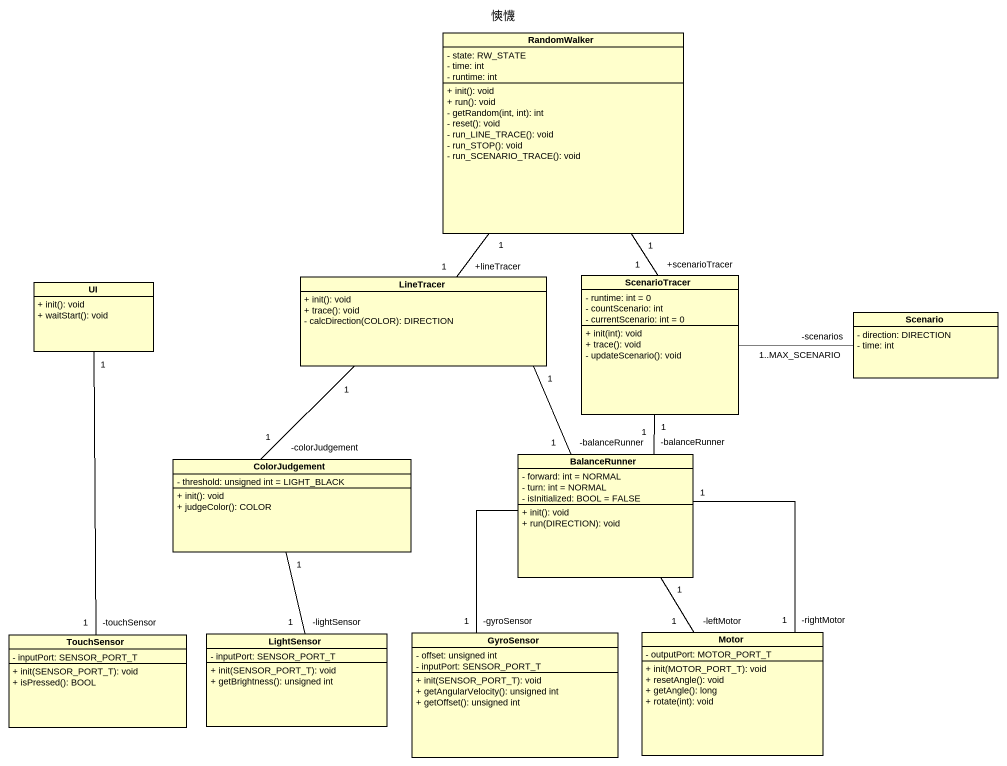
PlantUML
@startuml
title 慡懱
hide circle
hide empty members
skinparam classAttributeIconSize 0
class RandomWalker {
  - state: RW_STATE
  - time: int
  - runtime: int
  + init(): void
  + run(): void
  - getRandom(int, int): int
  - reset(): void
  - run_LINE_TRACE(): void
  - run_STOP(): void
  - run_SCENARIO_TRACE(): void
}
class UI {
  + init(): void
  + waitStart(): void
}
class LineTracer {
  + init(): void
  + trace(): void
  - calcDirection(COLOR): DIRECTION
}
class ScenarioTracer {
  - runtime: int = 0
  - countScenario: int
  - currentScenario: int = 0
  + init(int): void
  + trace(): void
  - updateScenario(): void
}
class Scenario {
  - direction: DIRECTION
  - time: int
}
class ColorJudgement {
  - threshold: unsigned int = LIGHT_BLACK
  + init(): void
  + judgeColor(): COLOR
}
class BalanceRunner {
  - forward: int = NORMAL
  - turn: int = NORMAL
  - isInitialized: BOOL = FALSE
  + init(): void
  + run(DIRECTION): void
}
class TouchSensor {
  - inputPort: SENSOR_PORT_T
  + init(SENSOR_PORT_T): void
  + isPressed(): BOOL
}
class LightSensor {
  - inputPort: SENSOR_PORT_T
  + init(SENSOR_PORT_T): void
  + getBrightness(): unsigned int
}
class GyroSensor {
  - offset: unsigned int
  - inputPort: SENSOR_PORT_T
  + init(SENSOR_PORT_T): void
  + getAngularVelocity(): unsigned int
  + getOffset(): unsigned int
}
class Motor {
  - outputPort: MOTOR_PORT_T
  + init(MOTOR_PORT_T): void
  + resetAngle(): void
  + getAngle(): long
  + rotate(int): void
}
RandomWalker "1" -- "+lineTracer\n1" LineTracer
RandomWalker "1" -- "+scenarioTracer\n1" ScenarioTracer
UI "1" -- "-touchSensor\n1" TouchSensor
LineTracer "1" -- "-colorJudgement\n1" ColorJudgement
LineTracer "1" -- "-balanceRunner\n1" BalanceRunner
ScenarioTracer -right- "-scenarios\n1..MAX_SCENARIO" Scenario
ScenarioTracer "1" -- "-balanceRunner\n1" BalanceRunner
ColorJudgement "1" -- "-lightSensor\n1" LightSensor
BalanceRunner -- "-gyroSensor\n1" GyroSensor
BalanceRunner "1" -- "-leftMotor\n1" Motor
BalanceRunner "1" -- "-rightMotor\n1" Motor
@enduml
